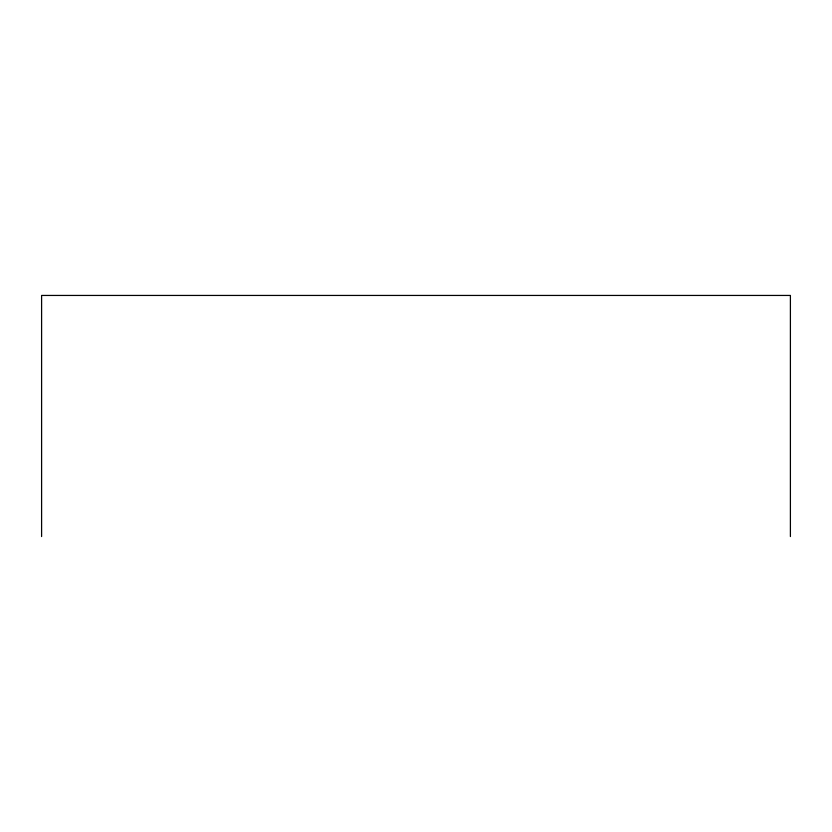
<?xml version="1.0" encoding="UTF-8"?>
<svg xmlns="http://www.w3.org/2000/svg" width="832" height="832" viewBox="0 0 832 832"><rect width="100%" height="100%" fill="white"/><g stroke="black" fill="none" stroke-linecap="round" stroke-linejoin="round"><path stroke-width="1.25" d="M790.4 536.557L790.4 295.443L41.6 295.443L41.6 536.557"/></g></svg>
